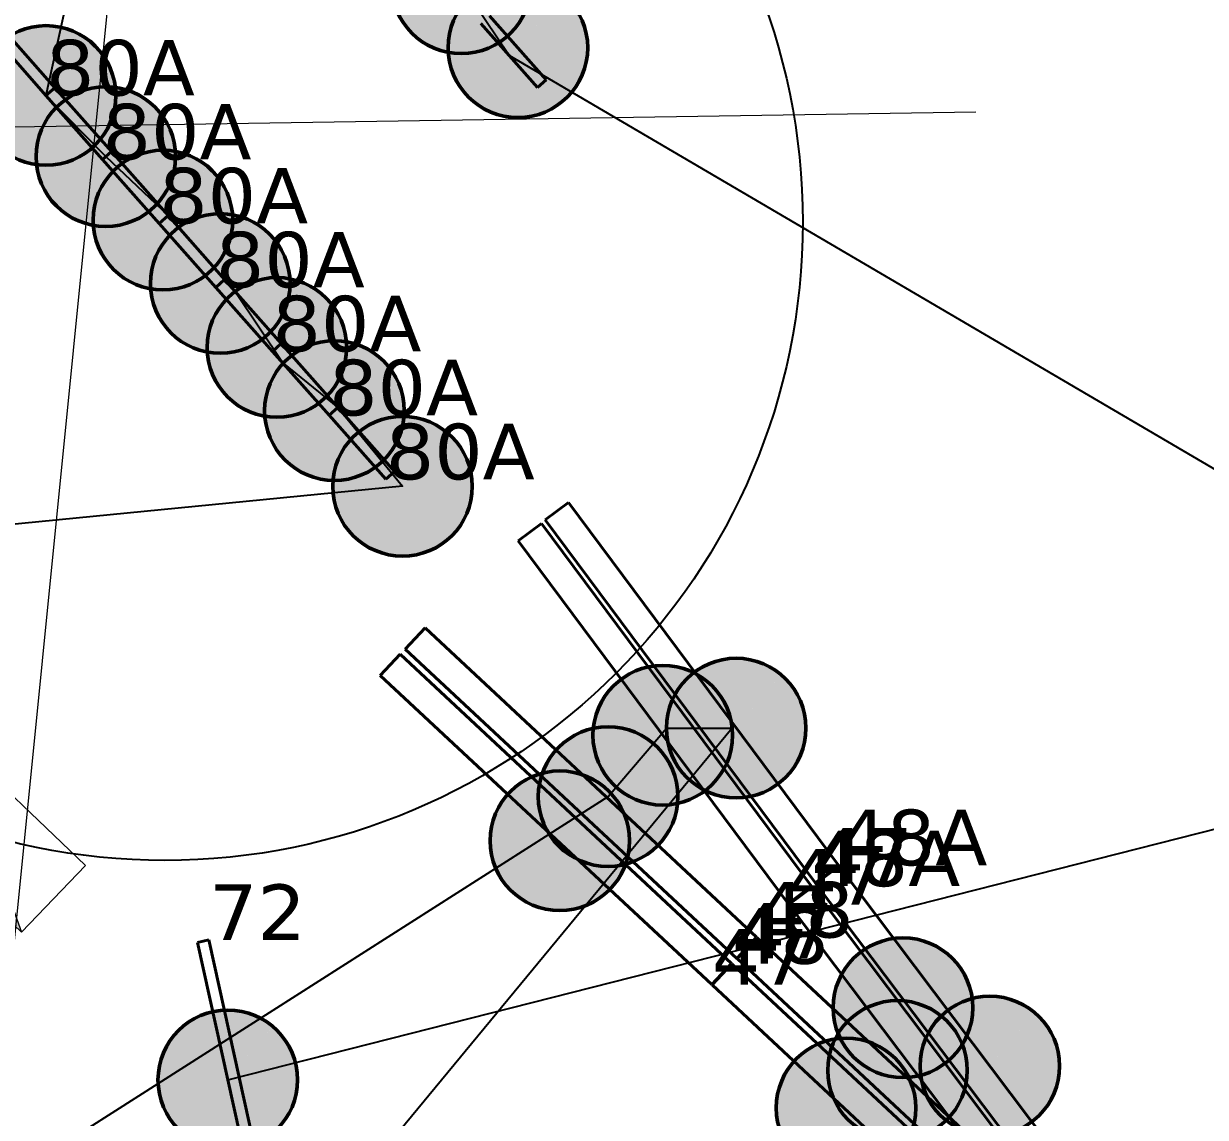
# Model space of a CAD drawing. Header units: millimetres. Extents: x -243740 to 150609, y -473655 to -165121.
# Drawn here: x 21132 to 24965, y -319092 to -315546 of the extents above; entities that cross this region are included whole.
import ezdxf

# ---------------------------------------------------------------- set-up
doc = ezdxf.new("R2010")
doc.units = ezdxf.units.MM
for name, color, linetype, lineweight in [('0_Авт.', 255, 'Continuous', 5), ('_освещение_dali', 3, 'Continuous', 50), ('DLX_FL1_LUM 122', 1, 'Continuous', 40), ('DLX_FL1_LUM 222', 5, 'Continuous', 40), ('DLX_LUM 19', 5, 'Continuous', 40), ('DLX_LUM 4', 5, 'Continuous', 40), ('DLX_LUM 9', 5, 'Continuous', 40)]:
    doc.layers.add(name, color=color, linetype=linetype, lineweight=lineweight)
doc.layers.add('_Гр.ЩД-1C.10.4.I9.7', color=6, linetype='Continuous')
doc.layers.add('_Гр.ЩД-1C.10.4.I9.8', color=6, linetype='Continuous')
doc.layers.add('DLX_LUM 20', color=7, linetype='Continuous', lineweight=40, true_color=0xf74408)
doc.styles.add('TableTextStyle', font='')
doc.styles.get('TableTextStyle').set_extended_font_data('VERDANA.TTF')
doc.linetypes.add('Truba', pattern='A,3e-05,[4,MSH_7,S=1,R=0,X=0,Y=0],-3.022072', length=3.022102)

# ---------------------------------------------------------------- blocks, each defined once
blk = doc.blocks.new('*U415')
h = blk.add_hatch(color=0)
h.dxf.hatch_style = 1
h.paths.add_polyline_path([(315.6934797722229, 113.3032516272378), (98.77348656154344, 320.5367347941208), (-315.6934797722229, -113.3032516272378)])
at = {"color": 0}
blk.add_line((315.6934797722229, 113.3032516272378), (-315.6934797722229, -113.3032516272378), dxfattribs=at)
blk.add_lwpolyline([(315.6934797722229, 113.3032516272378), (-98.77348656154344, -320.5367347941208), (-315.6934797722229, -113.3032516272378), (98.77348656154344, 320.5367347941208)], close=True, dxfattribs=at)
blk = doc.blocks.new('A$Caabd1818')
at = {"layer": 'DLX_FL1_LUM 122'}
for points in [[(19729.88510131836, 79190.73486328125, 0), (19804.93545532227, 79247.32971191406, 0)], [(19804.93545532227, 79247.32971191406, 0), (19729.88510131836, 79190.73486328125, 0)], [(19804.93545532227, 79247.32971191406, 0), (19729.88510131836, 79190.73486328125, 0)], [(19729.88510131836, 79190.73486328125, 0), (19804.93545532227, 79247.32971191406, 0)], [(19804.93545532227, 79247.32971191406, 0), (19804.93545532227, 79247.32971191406, 0)], [(19804.93545532227, 79247.32971191406, 0), (20983.79898071289, 77683.99047851562, 0)], [(20983.79898071289, 77683.99047851562, 0), (19804.93545532227, 79247.32971191406, 0)], [(19804.93545532227, 79247.32971191406, 0), (19804.93545532227, 79247.32971191406, 0)], [(20983.79898071289, 77683.99047851562, 0), (19804.93545532227, 79247.32971191406, 0)], [(19804.93545532227, 79247.32971191406, 0), (20983.79898071289, 77683.99047851562, 0)], [(19642.11654663086, 79122.9248046875, 0), (19717.16690063477, 79179.51965332031, 0)], [(19717.16690063477, 79179.51965332031, 0), (19642.11654663086, 79122.9248046875, 0)], [(19717.16690063477, 79179.51965332031, 0), (19642.11654663086, 79122.9248046875, 0)], [(19642.11654663086, 79122.9248046875, 0), (19717.16690063477, 79179.51965332031, 0)], [(19717.16690063477, 79179.51965332031, 0), (19717.16690063477, 79179.51965332031, 0)], [(19717.16690063477, 79179.51965332031, 0), (20896.03042602539, 77616.18041992188, 0)], [(20896.03042602539, 77616.18041992188, 0), (19717.16690063477, 79179.51965332031, 0)], [(19717.16690063477, 79179.51965332031, 0), (19717.16690063477, 79179.51965332031, 0)], [(20896.03042602539, 77616.18041992188, 0), (19717.16690063477, 79179.51965332031, 0)], [(19717.16690063477, 79179.51965332031, 0), (20896.03042602539, 77616.18041992188, 0)], [(20908.74862670898, 77627.39562988281, 0), (19729.88510131836, 79190.73486328125, 0)], [(19729.88510131836, 79190.73486328125, 0), (19729.88510131836, 79190.73486328125, 0)], [(19729.88510131836, 79190.73486328125, 0), (20908.74862670898, 77627.39562988281, 0)], [(19729.88510131836, 79190.73486328125, 0), (19729.88510131836, 79190.73486328125, 0)], [(19729.88510131836, 79190.73486328125, 0), (20908.74862670898, 77627.39562988281, 0)], [(20908.74862670898, 77627.39562988281, 0), (19729.88510131836, 79190.73486328125, 0)], [(20820.98007202148, 77559.58557128906, 0), (19642.11654663086, 79122.9248046875, 0)], [(19642.11654663086, 79122.9248046875, 0), (19642.11654663086, 79122.9248046875, 0)], [(19642.11654663086, 79122.9248046875, 0), (20820.98007202148, 77559.58557128906, 0)], [(19642.11654663086, 79122.9248046875, 0), (19642.11654663086, 79122.9248046875, 0)], [(19642.11654663086, 79122.9248046875, 0), (20820.98007202148, 77559.58557128906, 0)], [(20820.98007202148, 77559.58557128906, 0), (19642.11654663086, 79122.9248046875, 0)]]:
    blk.add_polyline3d(points, dxfattribs=at)
at = {"layer": 'DLX_FL1_LUM 222'}
for points in [[(19476.33743286133, 78944.4351196289, 0), (19540.48156738281, 79013.14544677734, 0)], [(19540.48156738281, 79013.14544677734, 0), (19476.33743286133, 78944.4351196289, 0)], [(19540.48156738281, 79013.14544677734, 0), (19476.33743286133, 78944.4351196289, 0)], [(19476.33743286133, 78944.4351196289, 0), (19540.48156738281, 79013.14544677734, 0)], [(19540.48156738281, 79013.14544677734, 0), (19540.48156738281, 79013.14544677734, 0)], [(19540.48156738281, 79013.14544677734, 0), (20971.78268432617, 77677.05535888672, 0)], [(20971.78268432617, 77677.05535888672, 0), (19540.48156738281, 79013.14544677734, 0)], [(19540.48156738281, 79013.14544677734, 0), (19540.48156738281, 79013.14544677734, 0)], [(20971.78268432617, 77677.05535888672, 0), (19540.48156738281, 79013.14544677734, 0)], [(19540.48156738281, 79013.14544677734, 0), (20971.78268432617, 77677.05535888672, 0)], [(19395.34378051758, 78859.43603515625, 0), (19459.48791503906, 78928.14636230469, 0)], [(19459.48791503906, 78928.14636230469, 0), (19395.34378051758, 78859.43603515625, 0)], [(19459.48791503906, 78928.14636230469, 0), (19395.34378051758, 78859.43603515625, 0)], [(19395.34378051758, 78859.43603515625, 0), (19459.48791503906, 78928.14636230469, 0)], [(19459.48791503906, 78928.14636230469, 0), (19459.48791503906, 78928.14636230469, 0)], [(19459.48791503906, 78928.14636230469, 0), (20890.78903198242, 77592.05627441406, 0)], [(20890.78903198242, 77592.05627441406, 0), (19459.48791503906, 78928.14636230469, 0)], [(19459.48791503906, 78928.14636230469, 0), (19459.48791503906, 78928.14636230469, 0)], [(20890.78903198242, 77592.05627441406, 0), (19459.48791503906, 78928.14636230469, 0)], [(19459.48791503906, 78928.14636230469, 0), (20890.78903198242, 77592.05627441406, 0)], [(20907.63854980469, 77608.34503173828, 0), (19476.33743286133, 78944.4351196289, 0)], [(19476.33743286133, 78944.4351196289, 0), (19476.33743286133, 78944.4351196289, 0)], [(19476.33743286133, 78944.4351196289, 0), (20907.63854980469, 77608.34503173828, 0)], [(19476.33743286133, 78944.4351196289, 0), (19476.33743286133, 78944.4351196289, 0)], [(19476.33743286133, 78944.4351196289, 0), (20907.63854980469, 77608.34503173828, 0)], [(20907.63854980469, 77608.34503173828, 0), (19476.33743286133, 78944.4351196289, 0)], [(20826.64489746094, 77523.34594726562, 0), (19395.34378051758, 78859.43603515625, 0)], [(19395.34378051758, 78859.43603515625, 0), (19395.34378051758, 78859.43603515625, 0)], [(19395.34378051758, 78859.43603515625, 0), (20826.64489746094, 77523.34594726562, 0)], [(19395.34378051758, 78859.43603515625, 0), (19395.34378051758, 78859.43603515625, 0)], [(19395.34378051758, 78859.43603515625, 0), (20826.64489746094, 77523.34594726562, 0)], [(20826.64489746094, 77523.34594726562, 0), (19395.34378051758, 78859.43603515625, 0)]]:
    blk.add_polyline3d(points, dxfattribs=at)
at = {"layer": 'DLX_LUM 19'}
for points in [[(18829.00619506836, 81768.40209960938, 0), (18645.24459838867, 81975.67749023438, 0)], [(18645.24459838867, 81975.67749023438, 0), (18829.00619506836, 81768.40209960938, 0)], [(18645.24459838867, 81975.67749023438, 0), (18829.00619506836, 81768.40209960938, 0)], [(18829.00619506836, 81768.40209960938, 0), (18645.24459838867, 81975.67749023438, 0)], [(18673.67935180664, 82000.88500976562, 0), (18857.44094848633, 81793.60961914062, 0)], [(18857.44094848633, 81793.60961914062, 0), (18673.67935180664, 82000.88500976562, 0)], [(18857.44094848633, 81793.60961914062, 0), (18673.67935180664, 82000.88500976562, 0)], [(18673.67935180664, 82000.88500976562, 0), (18857.44094848633, 81793.60961914062, 0)], [(18857.44094848633, 81793.60961914062, 0), (18829.00619506836, 81768.40209960938, 0)], [(18829.00619506836, 81768.40209960938, 0), (18857.44094848633, 81793.60961914062, 0)], [(18829.00619506836, 81768.40209960938, 0), (18857.44094848633, 81793.60961914062, 0)], [(18857.44094848633, 81793.60961914062, 0), (18829.00619506836, 81768.40209960938, 0)], [(18857.44094848633, 81793.60961914062, 0), (18857.44094848633, 81793.60961914062, 0)], [(18857.44094848633, 81793.60961914062, 0), (18857.44094848633, 81793.60961914062, 0)], [(18829.00619506836, 81768.40209960938, 0), (18829.00619506836, 81768.40209960938, 0)], [(18829.00619506836, 81768.40209960938, 0), (18829.00619506836, 81768.40209960938, 0)]]:
    blk.add_polyline3d(points, dxfattribs=at)
at = {"layer": 'DLX_LUM 20'}
for points in [[(17079.83016967773, 81975.11291503906, 0), (17263.49639892578, 81767.76123046875, 0)], [(17263.49639892578, 81767.76123046875, 0), (17079.83016967773, 81975.11291503906, 0)], [(17263.49639892578, 81767.76123046875, 0), (17079.83016967773, 81975.11291503906, 0)], [(17079.83016967773, 81975.11291503906, 0), (17263.49639892578, 81767.76123046875, 0)], [(17235.05020141602, 81742.56896972656, 0), (17051.38397216797, 81949.92065429688, 0)], [(17051.38397216797, 81949.92065429688, 0), (17235.05020141602, 81742.56896972656, 0)], [(17051.38397216797, 81949.92065429688, 0), (17235.05020141602, 81742.56896972656, 0)], [(17235.05020141602, 81742.56896972656, 0), (17051.38397216797, 81949.92065429688, 0)], [(17235.03875732422, 81742.56134033203, 0), (17263.48495483398, 81767.75360107422, 0)], [(17263.48495483398, 81767.75360107422, 0), (17235.03875732422, 81742.56134033203, 0)], [(17263.48495483398, 81767.75360107422, 0), (17235.03875732422, 81742.56134033203, 0)], [(17235.03875732422, 81742.56134033203, 0), (17263.48495483398, 81767.75360107422, 0)], [(17263.49639892578, 81767.76123046875, 0), (17235.05020141602, 81742.56896972656, 0)], [(17235.05020141602, 81742.56896972656, 0), (17263.49639892578, 81767.76123046875, 0)], [(17235.05020141602, 81742.56896972656, 0), (17263.49639892578, 81767.76123046875, 0)], [(17263.49639892578, 81767.76123046875, 0), (17235.05020141602, 81742.56896972656, 0)], [(17263.48495483398, 81767.75360107422, 0), (17447.15118408203, 81560.4019165039, 0)], [(17447.15118408203, 81560.4019165039, 0), (17263.48495483398, 81767.75360107422, 0)], [(17263.48495483398, 81767.75360107422, 0), (17263.48495483398, 81767.75360107422, 0)], [(17263.48495483398, 81767.75360107422, 0), (17263.48495483398, 81767.75360107422, 0)], [(17447.15118408203, 81560.4019165039, 0), (17263.48495483398, 81767.75360107422, 0)], [(17263.48495483398, 81767.75360107422, 0), (17447.15118408203, 81560.4019165039, 0)], [(17263.49639892578, 81767.76123046875, 0), (17263.49639892578, 81767.76123046875, 0)], [(17263.49639892578, 81767.76123046875, 0), (17263.49639892578, 81767.76123046875, 0)], [(17418.70498657227, 81535.20965576172, 0), (17235.03875732422, 81742.56134033203, 0)], [(17235.03875732422, 81742.56134033203, 0), (17235.03875732422, 81742.56134033203, 0)], [(17235.03875732422, 81742.56134033203, 0), (17418.70498657227, 81535.20965576172, 0)], [(17235.03875732422, 81742.56134033203, 0), (17235.03875732422, 81742.56134033203, 0)], [(17235.03875732422, 81742.56134033203, 0), (17418.70498657227, 81535.20965576172, 0)], [(17418.70498657227, 81535.20965576172, 0), (17235.03875732422, 81742.56134033203, 0)], [(17235.05020141602, 81742.56896972656, 0), (17235.05020141602, 81742.56896972656, 0)], [(17235.05020141602, 81742.56896972656, 0), (17235.05020141602, 81742.56896972656, 0)], [(17418.69354248047, 81535.20965576172, 0), (17447.13973999023, 81560.4019165039, 0)], [(17447.13973999023, 81560.4019165039, 0), (17418.69354248047, 81535.20965576172, 0)], [(17447.13973999023, 81560.4019165039, 0), (17418.69354248047, 81535.20965576172, 0)], [(17418.69354248047, 81535.20965576172, 0), (17447.13973999023, 81560.4019165039, 0)], [(17447.15118408203, 81560.4019165039, 0), (17418.70498657227, 81535.20965576172, 0)], [(17418.70498657227, 81535.20965576172, 0), (17447.15118408203, 81560.4019165039, 0)], [(17418.70498657227, 81535.20965576172, 0), (17447.15118408203, 81560.4019165039, 0)], [(17447.15118408203, 81560.4019165039, 0), (17418.70498657227, 81535.20965576172, 0)], [(17447.13973999023, 81560.4019165039, 0), (17630.80596923828, 81353.0502319336, 0)], [(17630.80596923828, 81353.0502319336, 0), (17447.13973999023, 81560.4019165039, 0)], [(17447.13973999023, 81560.4019165039, 0), (17447.13973999023, 81560.4019165039, 0)], [(17447.13973999023, 81560.4019165039, 0), (17447.13973999023, 81560.4019165039, 0)], [(17630.80596923828, 81353.0502319336, 0), (17447.13973999023, 81560.4019165039, 0)], [(17447.13973999023, 81560.4019165039, 0), (17630.80596923828, 81353.0502319336, 0)], [(17447.15118408203, 81560.4019165039, 0), (17447.15118408203, 81560.4019165039, 0)], [(17447.15118408203, 81560.4019165039, 0), (17447.15118408203, 81560.4019165039, 0)], [(17602.35977172852, 81327.8579711914, 0), (17418.69354248047, 81535.20965576172, 0)], [(17418.69354248047, 81535.20965576172, 0), (17418.69354248047, 81535.20965576172, 0)], [(17418.69354248047, 81535.20965576172, 0), (17602.35977172852, 81327.8579711914, 0)], [(17418.69354248047, 81535.20965576172, 0), (17418.69354248047, 81535.20965576172, 0)], [(17418.69354248047, 81535.20965576172, 0), (17602.35977172852, 81327.8579711914, 0)], [(17602.35977172852, 81327.8579711914, 0), (17418.69354248047, 81535.20965576172, 0)], [(17418.70498657227, 81535.20965576172, 0), (17418.70498657227, 81535.20965576172, 0)], [(17418.70498657227, 81535.20965576172, 0), (17418.70498657227, 81535.20965576172, 0)], [(17630.80596923828, 81353.0502319336, 0), (17602.35977172852, 81327.8579711914, 0)], [(17602.35977172852, 81327.8579711914, 0), (17630.80596923828, 81353.0502319336, 0)], [(17602.35977172852, 81327.8579711914, 0), (17630.80596923828, 81353.0502319336, 0)], [(17630.80596923828, 81353.0502319336, 0), (17602.35977172852, 81327.8579711914, 0)], [(17602.35977172852, 81327.8579711914, 0), (17602.35977172852, 81327.8579711914, 0)], [(17602.35977172852, 81327.8579711914, 0), (17602.35977172852, 81327.8579711914, 0)], [(17602.37884521484, 81327.8579711914, 0), (17630.82504272461, 81353.0502319336, 0)], [(17630.82504272461, 81353.0502319336, 0), (17602.37884521484, 81327.8579711914, 0)], [(17630.82504272461, 81353.0502319336, 0), (17602.37884521484, 81327.8579711914, 0)], [(17602.37884521484, 81327.8579711914, 0), (17630.82504272461, 81353.0502319336, 0)], [(17786.04507446289, 81120.5062866211, 0), (17602.37884521484, 81327.8579711914, 0)], [(17602.37884521484, 81327.8579711914, 0), (17602.37884521484, 81327.8579711914, 0)], [(17602.37884521484, 81327.8579711914, 0), (17786.04507446289, 81120.5062866211, 0)], [(17602.37884521484, 81327.8579711914, 0), (17602.37884521484, 81327.8579711914, 0)], [(17602.37884521484, 81327.8579711914, 0), (17786.04507446289, 81120.5062866211, 0)], [(17786.04507446289, 81120.5062866211, 0), (17602.37884521484, 81327.8579711914, 0)], [(17630.80596923828, 81353.0502319336, 0), (17630.80596923828, 81353.0502319336, 0)], [(17630.80596923828, 81353.0502319336, 0), (17630.80596923828, 81353.0502319336, 0)], [(17630.82504272461, 81353.0502319336, 0), (17814.49127197266, 81145.69854736328, 0)], [(17814.49127197266, 81145.69854736328, 0), (17630.82504272461, 81353.0502319336, 0)], [(17630.82504272461, 81353.0502319336, 0), (17630.82504272461, 81353.0502319336, 0)], [(17630.82504272461, 81353.0502319336, 0), (17630.82504272461, 81353.0502319336, 0)], [(17814.49127197266, 81145.69854736328, 0), (17630.82504272461, 81353.0502319336, 0)], [(17630.82504272461, 81353.0502319336, 0), (17814.49127197266, 81145.69854736328, 0)], [(17786.03363037109, 81120.49865722656, 0), (17814.47982788086, 81145.69091796875, 0)], [(17814.47982788086, 81145.69091796875, 0), (17786.03363037109, 81120.49865722656, 0)], [(17814.47982788086, 81145.69091796875, 0), (17786.03363037109, 81120.49865722656, 0)], [(17786.03363037109, 81120.49865722656, 0), (17814.47982788086, 81145.69091796875, 0)], [(17814.49127197266, 81145.69854736328, 0), (17786.04507446289, 81120.5062866211, 0)], [(17786.04507446289, 81120.5062866211, 0), (17814.49127197266, 81145.69854736328, 0)], [(17786.04507446289, 81120.5062866211, 0), (17814.49127197266, 81145.69854736328, 0)], [(17814.49127197266, 81145.69854736328, 0), (17786.04507446289, 81120.5062866211, 0)], [(17814.47982788086, 81145.69091796875, 0), (17998.14605712891, 80938.33923339844, 0)], [(17998.14605712891, 80938.33923339844, 0), (17814.47982788086, 81145.69091796875, 0)], [(17814.47982788086, 81145.69091796875, 0), (17814.47982788086, 81145.69091796875, 0)], [(17814.47982788086, 81145.69091796875, 0), (17814.47982788086, 81145.69091796875, 0)], [(17998.14605712891, 80938.33923339844, 0), (17814.47982788086, 81145.69091796875, 0)], [(17814.47982788086, 81145.69091796875, 0), (17998.14605712891, 80938.33923339844, 0)], [(17814.49127197266, 81145.69854736328, 0), (17814.49127197266, 81145.69854736328, 0)], [(17814.49127197266, 81145.69854736328, 0), (17814.49127197266, 81145.69854736328, 0)], [(17969.69985961914, 80913.14697265625, 0), (17786.03363037109, 81120.49865722656, 0)], [(17786.03363037109, 81120.49865722656, 0), (17786.03363037109, 81120.49865722656, 0)], [(17786.03363037109, 81120.49865722656, 0), (17969.69985961914, 80913.14697265625, 0)], [(17786.03363037109, 81120.49865722656, 0), (17786.03363037109, 81120.49865722656, 0)], [(17786.03363037109, 81120.49865722656, 0), (17969.69985961914, 80913.14697265625, 0)], [(17969.69985961914, 80913.14697265625, 0), (17786.03363037109, 81120.49865722656, 0)], [(17786.04507446289, 81120.5062866211, 0), (17786.04507446289, 81120.5062866211, 0)], [(17786.04507446289, 81120.5062866211, 0), (17786.04507446289, 81120.5062866211, 0)], [(17998.14605712891, 80938.33923339844, 0), (17969.69985961914, 80913.14697265625, 0)], [(17969.69985961914, 80913.14697265625, 0), (17998.14605712891, 80938.33923339844, 0)], [(17969.69985961914, 80913.14697265625, 0), (17998.14605712891, 80938.33923339844, 0)], [(17998.14605712891, 80938.33923339844, 0), (17969.69985961914, 80913.14697265625, 0)], [(17969.69985961914, 80913.14697265625, 0), (17969.69985961914, 80913.14697265625, 0)], [(17969.69985961914, 80913.14697265625, 0), (17969.69985961914, 80913.14697265625, 0)], [(17969.71893310547, 80913.14697265625, 0), (17998.16513061523, 80938.33923339844, 0)], [(17998.16513061523, 80938.33923339844, 0), (17969.71893310547, 80913.14697265625, 0)], [(17998.16513061523, 80938.33923339844, 0), (17969.71893310547, 80913.14697265625, 0)], [(17969.71893310547, 80913.14697265625, 0), (17998.16513061523, 80938.33923339844, 0)], [(18153.38516235352, 80705.79528808594, 0), (17969.71893310547, 80913.14697265625, 0)], [(17969.71893310547, 80913.14697265625, 0), (17969.71893310547, 80913.14697265625, 0)], [(17969.71893310547, 80913.14697265625, 0), (18153.38516235352, 80705.79528808594, 0)], [(17969.71893310547, 80913.14697265625, 0), (17969.71893310547, 80913.14697265625, 0)], [(17969.71893310547, 80913.14697265625, 0), (18153.38516235352, 80705.79528808594, 0)], [(18153.38516235352, 80705.79528808594, 0), (17969.71893310547, 80913.14697265625, 0)], [(17998.14605712891, 80938.33923339844, 0), (17998.14605712891, 80938.33923339844, 0)], [(17998.14605712891, 80938.33923339844, 0), (17998.14605712891, 80938.33923339844, 0)], [(17998.16513061523, 80938.33923339844, 0), (18181.83135986328, 80730.98754882812, 0)], [(18181.83135986328, 80730.98754882812, 0), (17998.16513061523, 80938.33923339844, 0)], [(17998.16513061523, 80938.33923339844, 0), (17998.16513061523, 80938.33923339844, 0)], [(17998.16513061523, 80938.33923339844, 0), (17998.16513061523, 80938.33923339844, 0)], [(18181.83135986328, 80730.98754882812, 0), (17998.16513061523, 80938.33923339844, 0)], [(17998.16513061523, 80938.33923339844, 0), (18181.83135986328, 80730.98754882812, 0)], [(18153.37371826172, 80705.7876586914, 0), (18181.81991577148, 80730.9799194336, 0)], [(18181.81991577148, 80730.9799194336, 0), (18153.37371826172, 80705.7876586914, 0)], [(18181.81991577148, 80730.9799194336, 0), (18153.37371826172, 80705.7876586914, 0)], [(18153.37371826172, 80705.7876586914, 0), (18181.81991577148, 80730.9799194336, 0)], [(18181.83135986328, 80730.98754882812, 0), (18153.38516235352, 80705.79528808594, 0)], [(18153.38516235352, 80705.79528808594, 0), (18181.83135986328, 80730.98754882812, 0)], [(18153.38516235352, 80705.79528808594, 0), (18181.83135986328, 80730.98754882812, 0)], [(18181.83135986328, 80730.98754882812, 0), (18153.38516235352, 80705.79528808594, 0)], [(18181.81991577148, 80730.9799194336, 0), (18365.48614501953, 80523.62823486328, 0)], [(18365.48614501953, 80523.62823486328, 0), (18181.81991577148, 80730.9799194336, 0)], [(18181.81991577148, 80730.9799194336, 0), (18181.81991577148, 80730.9799194336, 0)], [(18181.81991577148, 80730.9799194336, 0), (18181.81991577148, 80730.9799194336, 0)], [(18365.48614501953, 80523.62823486328, 0), (18181.81991577148, 80730.9799194336, 0)], [(18181.81991577148, 80730.9799194336, 0), (18365.48614501953, 80523.62823486328, 0)], [(18181.83135986328, 80730.98754882812, 0), (18181.83135986328, 80730.98754882812, 0)], [(18181.83135986328, 80730.98754882812, 0), (18181.83135986328, 80730.98754882812, 0)], [(18337.03994750977, 80498.4359741211, 0), (18153.37371826172, 80705.7876586914, 0)], [(18153.37371826172, 80705.7876586914, 0), (18153.37371826172, 80705.7876586914, 0)], [(18153.37371826172, 80705.7876586914, 0), (18337.03994750977, 80498.4359741211, 0)], [(18153.37371826172, 80705.7876586914, 0), (18153.37371826172, 80705.7876586914, 0)], [(18153.37371826172, 80705.7876586914, 0), (18337.03994750977, 80498.4359741211, 0)], [(18337.03994750977, 80498.4359741211, 0), (18153.37371826172, 80705.7876586914, 0)], [(18153.38516235352, 80705.79528808594, 0), (18153.38516235352, 80705.79528808594, 0)], [(18153.38516235352, 80705.79528808594, 0), (18153.38516235352, 80705.79528808594, 0)], [(18365.48614501953, 80523.62823486328, 0), (18337.03994750977, 80498.4359741211, 0)], [(18337.03994750977, 80498.4359741211, 0), (18365.48614501953, 80523.62823486328, 0)], [(18337.03994750977, 80498.4359741211, 0), (18365.48614501953, 80523.62823486328, 0)], [(18365.48614501953, 80523.62823486328, 0), (18337.03994750977, 80498.4359741211, 0)], [(18365.48614501953, 80523.62823486328, 0), (18365.48614501953, 80523.62823486328, 0)], [(18365.48614501953, 80523.62823486328, 0), (18365.48614501953, 80523.62823486328, 0)], [(18337.03994750977, 80498.4359741211, 0), (18337.03994750977, 80498.4359741211, 0)], [(18337.03994750977, 80498.4359741211, 0), (18337.03994750977, 80498.4359741211, 0)]]:
    blk.add_polyline3d(points, dxfattribs=at)
at = {"layer": 'DLX_LUM 4'}
for points in [[(18854.10690307617, 80366.73736572266, 0), (18929.49676513672, 80422.88208007812, 0)], [(18929.49676513672, 80422.88208007812, 0), (18854.10690307617, 80366.73736572266, 0)], [(18929.49676513672, 80422.88208007812, 0), (18854.10690307617, 80366.73736572266, 0)], [(18854.10690307617, 80366.73736572266, 0), (18929.49676513672, 80422.88208007812, 0)], [(18929.49676513672, 80422.88208007812, 0), (19807.51419067383, 79243.90411376953, 0)], [(19807.51419067383, 79243.90411376953, 0), (18929.49676513672, 80422.88208007812, 0)], [(18929.49676513672, 80422.88208007812, 0), (18929.49676513672, 80422.88208007812, 0)], [(18929.49676513672, 80422.88208007812, 0), (18929.49676513672, 80422.88208007812, 0)], [(19807.51419067383, 79243.90411376953, 0), (18929.49676513672, 80422.88208007812, 0)], [(18929.49676513672, 80422.88208007812, 0), (19807.51419067383, 79243.90411376953, 0)], [(19732.12432861328, 79187.75939941406, 0), (18854.10690307617, 80366.73736572266, 0)], [(18854.10690307617, 80366.73736572266, 0), (18854.10690307617, 80366.73736572266, 0)], [(18854.10690307617, 80366.73736572266, 0), (19732.12432861328, 79187.75939941406, 0)], [(18854.10690307617, 80366.73736572266, 0), (18854.10690307617, 80366.73736572266, 0)], [(18854.10690307617, 80366.73736572266, 0), (19732.12432861328, 79187.75939941406, 0)], [(19732.12432861328, 79187.75939941406, 0), (18854.10690307617, 80366.73736572266, 0)], [(18766.33834838867, 80298.9273071289, 0), (18841.72821044922, 80355.07202148438, 0)], [(18841.72821044922, 80355.07202148438, 0), (18766.33834838867, 80298.9273071289, 0)], [(18841.72821044922, 80355.07202148438, 0), (18766.33834838867, 80298.9273071289, 0)], [(18766.33834838867, 80298.9273071289, 0), (18841.72821044922, 80355.07202148438, 0)], [(18841.72821044922, 80355.07202148438, 0), (19719.74563598633, 79176.09405517578, 0)], [(19719.74563598633, 79176.09405517578, 0), (18841.72821044922, 80355.07202148438, 0)], [(18841.72821044922, 80355.07202148438, 0), (18841.72821044922, 80355.07202148438, 0)], [(18841.72821044922, 80355.07202148438, 0), (18841.72821044922, 80355.07202148438, 0)], [(19719.74563598633, 79176.09405517578, 0), (18841.72821044922, 80355.07202148438, 0)], [(18841.72821044922, 80355.07202148438, 0), (19719.74563598633, 79176.09405517578, 0)], [(19644.35577392578, 79119.94934082031, 0), (18766.33834838867, 80298.9273071289, 0)], [(18766.33834838867, 80298.9273071289, 0), (18766.33834838867, 80298.9273071289, 0)], [(18766.33834838867, 80298.9273071289, 0), (19644.35577392578, 79119.94934082031, 0)], [(18766.33834838867, 80298.9273071289, 0), (18766.33834838867, 80298.9273071289, 0)], [(18766.33834838867, 80298.9273071289, 0), (19644.35577392578, 79119.94934082031, 0)], [(19644.35577392578, 79119.94934082031, 0), (18766.33834838867, 80298.9273071289, 0)], [(18400.34103393555, 79947.83782958984, 0), (18464.44702148438, 80016.58630371094, 0)], [(18464.44702148438, 80016.58630371094, 0), (18400.34103393555, 79947.83782958984, 0)], [(18464.44702148438, 80016.58630371094, 0), (18400.34103393555, 79947.83782958984, 0)], [(18400.34103393555, 79947.83782958984, 0), (18464.44702148438, 80016.58630371094, 0)], [(18464.44702148438, 80016.58630371094, 0), (19539.5393371582, 79014.04571533203, 0)], [(19539.5393371582, 79014.04571533203, 0), (18464.44702148438, 80016.58630371094, 0)], [(18464.44702148438, 80016.58630371094, 0), (18464.44702148438, 80016.58630371094, 0)], [(18464.44702148438, 80016.58630371094, 0), (18464.44702148438, 80016.58630371094, 0)], [(19539.5393371582, 79014.04571533203, 0), (18464.44702148438, 80016.58630371094, 0)], [(18464.44702148438, 80016.58630371094, 0), (19539.5393371582, 79014.04571533203, 0)], [(19475.43334960938, 78945.29724121094, 0), (18400.34103393555, 79947.83782958984, 0)], [(18400.34103393555, 79947.83782958984, 0), (18400.34103393555, 79947.83782958984, 0)], [(18400.34103393555, 79947.83782958984, 0), (19475.43334960938, 78945.29724121094, 0)], [(18400.34103393555, 79947.83782958984, 0), (18400.34103393555, 79947.83782958984, 0)], [(18400.34103393555, 79947.83782958984, 0), (19475.43334960938, 78945.29724121094, 0)], [(19475.43334960938, 78945.29724121094, 0), (18400.34103393555, 79947.83782958984, 0)], [(18319.31686401367, 79862.83111572266, 0), (18383.4228515625, 79931.57958984375, 0)], [(18383.4228515625, 79931.57958984375, 0), (18319.31686401367, 79862.83111572266, 0)], [(18383.4228515625, 79931.57958984375, 0), (18319.31686401367, 79862.83111572266, 0)], [(18319.31686401367, 79862.83111572266, 0), (18383.4228515625, 79931.57958984375, 0)], [(18383.4228515625, 79931.57958984375, 0), (19458.51516723633, 78929.03900146484, 0)], [(19458.51516723633, 78929.03900146484, 0), (18383.4228515625, 79931.57958984375, 0)], [(18383.4228515625, 79931.57958984375, 0), (18383.4228515625, 79931.57958984375, 0)], [(18383.4228515625, 79931.57958984375, 0), (18383.4228515625, 79931.57958984375, 0)], [(19458.51516723633, 78929.03900146484, 0), (18383.4228515625, 79931.57958984375, 0)], [(18383.4228515625, 79931.57958984375, 0), (19458.51516723633, 78929.03900146484, 0)], [(19394.4091796875, 78860.29052734375, 0), (18319.31686401367, 79862.83111572266, 0)], [(18319.31686401367, 79862.83111572266, 0), (18319.31686401367, 79862.83111572266, 0)], [(18319.31686401367, 79862.83111572266, 0), (19394.4091796875, 78860.29052734375, 0)], [(18319.31686401367, 79862.83111572266, 0), (18319.31686401367, 79862.83111572266, 0)], [(18319.31686401367, 79862.83111572266, 0), (19394.4091796875, 78860.29052734375, 0)], [(19394.4091796875, 78860.29052734375, 0), (18319.31686401367, 79862.83111572266, 0)], [(19807.51419067383, 79243.90411376953, 0), (19732.12432861328, 79187.75939941406, 0)], [(19732.12432861328, 79187.75939941406, 0), (19807.51419067383, 79243.90411376953, 0)], [(19732.12432861328, 79187.75939941406, 0), (19807.51419067383, 79243.90411376953, 0)], [(19807.51419067383, 79243.90411376953, 0), (19732.12432861328, 79187.75939941406, 0)], [(19807.51419067383, 79243.90411376953, 0), (19807.51419067383, 79243.90411376953, 0)], [(19807.51419067383, 79243.90411376953, 0), (19807.51419067383, 79243.90411376953, 0)], [(19732.12432861328, 79187.75939941406, 0), (19732.12432861328, 79187.75939941406, 0)], [(19732.12432861328, 79187.75939941406, 0), (19732.12432861328, 79187.75939941406, 0)], [(19719.74563598633, 79176.09405517578, 0), (19644.35577392578, 79119.94934082031, 0)], [(19644.35577392578, 79119.94934082031, 0), (19719.74563598633, 79176.09405517578, 0)], [(19644.35577392578, 79119.94934082031, 0), (19719.74563598633, 79176.09405517578, 0)], [(19719.74563598633, 79176.09405517578, 0), (19644.35577392578, 79119.94934082031, 0)], [(19719.74563598633, 79176.09405517578, 0), (19719.74563598633, 79176.09405517578, 0)], [(19719.74563598633, 79176.09405517578, 0), (19719.74563598633, 79176.09405517578, 0)], [(19644.35577392578, 79119.94934082031, 0), (19644.35577392578, 79119.94934082031, 0)], [(19644.35577392578, 79119.94934082031, 0), (19644.35577392578, 79119.94934082031, 0)], [(19539.5393371582, 79014.04571533203, 0), (19475.43334960938, 78945.29724121094, 0)], [(19475.43334960938, 78945.29724121094, 0), (19539.5393371582, 79014.04571533203, 0)], [(19475.43334960938, 78945.29724121094, 0), (19539.5393371582, 79014.04571533203, 0)], [(19539.5393371582, 79014.04571533203, 0), (19475.43334960938, 78945.29724121094, 0)], [(19539.5393371582, 79014.04571533203, 0), (19539.5393371582, 79014.04571533203, 0)], [(19539.5393371582, 79014.04571533203, 0), (19539.5393371582, 79014.04571533203, 0)], [(19458.51516723633, 78929.03900146484, 0), (19394.4091796875, 78860.29052734375, 0)], [(19394.4091796875, 78860.29052734375, 0), (19458.51516723633, 78929.03900146484, 0)], [(19394.4091796875, 78860.29052734375, 0), (19458.51516723633, 78929.03900146484, 0)], [(19458.51516723633, 78929.03900146484, 0), (19394.4091796875, 78860.29052734375, 0)], [(19458.51516723633, 78929.03900146484, 0), (19458.51516723633, 78929.03900146484, 0)], [(19458.51516723633, 78929.03900146484, 0), (19458.51516723633, 78929.03900146484, 0)], [(19475.43334960938, 78945.29724121094, 0), (19475.43334960938, 78945.29724121094, 0)], [(19475.43334960938, 78945.29724121094, 0), (19475.43334960938, 78945.29724121094, 0)], [(19394.4091796875, 78860.29052734375, 0), (19394.4091796875, 78860.29052734375, 0)], [(19394.4091796875, 78860.29052734375, 0), (19394.4091796875, 78860.29052734375, 0)]]:
    blk.add_polyline3d(points, dxfattribs=at)
at = {"layer": 'DLX_LUM 9'}
for points in [[(17726.58920288086, 78996.87957763672, 0), (17763.69857788086, 79005.05065917969, 0)], [(17763.69857788086, 79005.05065917969, 0), (17726.58920288086, 78996.87957763672, 0)], [(17763.69857788086, 79005.05065917969, 0), (17726.58920288086, 78996.87957763672, 0)], [(17726.58920288086, 78996.87957763672, 0), (17763.69857788086, 79005.05065917969, 0)], [(17922.70278930664, 78106.21643066406, 0), (17726.58920288086, 78996.87957763672, 0)], [(17726.58920288086, 78996.87957763672, 0), (17726.58920288086, 78996.87957763672, 0)], [(17726.58920288086, 78996.87957763672, 0), (17922.70278930664, 78106.21643066406, 0)], [(17726.58920288086, 78996.87957763672, 0), (17726.58920288086, 78996.87957763672, 0)], [(17726.58920288086, 78996.87957763672, 0), (17922.70278930664, 78106.21643066406, 0)], [(17922.70278930664, 78106.21643066406, 0), (17726.58920288086, 78996.87957763672, 0)], [(17763.69857788086, 79005.05065917969, 0), (17763.69857788086, 79005.05065917969, 0)], [(17763.69857788086, 79005.05065917969, 0), (17959.81216430664, 78114.38751220703, 0)], [(17959.81216430664, 78114.38751220703, 0), (17763.69857788086, 79005.05065917969, 0)], [(17763.69857788086, 79005.05065917969, 0), (17763.69857788086, 79005.05065917969, 0)], [(17959.81216430664, 78114.38751220703, 0), (17763.69857788086, 79005.05065917969, 0)], [(17763.69857788086, 79005.05065917969, 0), (17959.81216430664, 78114.38751220703, 0)]]:
    blk.add_polyline3d(points, dxfattribs=at)
blk = doc.blocks.new('A$Cab2378fa')
at = {"lineweight": 25, "true_color": 0xfff5f5}
h = blk.add_hatch(color=7, dxfattribs=at)
h.dxf.hatch_style = 1
h.paths.add_polyline_path([(0, 0), (-141.563621815294, -170.2577550872229, 0.1749231821694599), (2.967164162546396, -222.4173093796708, 0.1978084390242711), (162.3200226016343, -156.8074341095053)])
h.paths.add_polyline_path([(-163.1532956101, 157.6124081457965), (-0.005006659775972366, 0.004836623556911945), (147.8183996863663, 177.8018198814243, 0.1753976429270719), (2.967164162546396, 230.2278007939458, 0.2090141411030591)])
at = {"lineweight": 25}
h = blk.add_hatch(color=0, dxfattribs=at)
h.paths.add_polyline_path([(162.3200226016343, -156.8074341095053, 0.442338187719691), (147.8289509192109, 177.7930304361507), (0, 0)])
h.paths.add_polyline_path([(-141.563621815294, -170.2577550872229), (0, 0), (-163.1532956101, 157.6124081457965, 0.4300962011212718)])
blk.add_circle((2.967164162546396, 3.905245705973357), 226.3225550869645)

msp = doc.modelspace()

# ---------------------------------------------------------------- linework, layer by layer
at = {"layer": '_Гр.ЩД-1C.10.4.I9.7', "ltscale": 100}
for points in [[(25260.8204525018, -317147.7658989173), (22706.80820244664, -315649.7498710047), (22551.46610039586, -315417.2669608484), (22274.87407517644, -315141.5524015013), (22119.73622568666, -314977.062957532), (21964.45071227779, -314812.416948572), (21788.01547783727, -314613.3881766687), (21520.22769793027, -314342.4698599907), (21204.72156304235, -315779.2283255944), (21398.71359354767, -315977.4353686866), (21600.50784844274, -316168.7394339929), (21818.29214518904, -316414.6295750496), (21973.76789713837, -316647.440684866), (22151.51416558141, -316790.8021170984), (22361.02606430092, -317046.1917030973), (20849.6457268607, -317193.7028128992), (20694.0289666068, -316961.4106376062), (20481.63425225133, -316779.5869071375), (20326.04800957555, -316547.28710245), (20142.0270134818, -316340.2329642664), (19958.03653496617, -316133.1711966883), (19774.0455816029, -315926.11748046), (15437.23940935147, -319331.6210189025)], [(21990.46527642125, -319860.9048087488), (21794.32880181188, -318970.2416617761), (25205.72292107457, -318104.0497977625)]]:
    msp.add_lwpolyline(points, dxfattribs=at)
at = {"layer": '_Гр.ЩД-1C.10.4.I9.8', "ltscale": 100}
msp.add_lwpolyline([(19479.32826775426, -320313.3012015711), (22836.70402844714, -318173.6769707277), (23027.56347059362, -318052.0440299402), (23216.74230956276, -317829.9938185705), (23429.98785020315, -317829.9938185705), (20739.23122185582, -321085.445519198)], dxfattribs=at)
at = {"layer": 'Defpoints', "color": 251, "lineweight": 0, "ltscale": 100, "true_color": 0x636466}
for points in [[(21092.84923074653, -318617.6909821425), (21594.72720429297, -313597.2243980691)], [(24220.49016044362, -315833.3907454729), (19016.17458042415, -315914.7139068511)]]:
    msp.add_lwpolyline(points, dxfattribs=at)
at = {"layer": 'Defpoints', "color": 3, "ltscale": 100}
msp.add_circle((21590.32671482756, -316190.2433113747), 2068.45974678034, dxfattribs=at)

# ---------------------------------------------------------------- block references
at = {"layer": '0_Авт.', "color": 1, "rotation": 89.99999999999999}
msp.add_blockref('*U415', (21011.89586075593, -318176.1797330933), dxfattribs=at)
at = {"layer": '_освещение_dali', "color": 5, "ltscale": 100}
for p in [(22548.49893623331, -315421.1722065544), (22732.27579170206, -315628.4475971794), (23201.8881148868, -317857.0771648624), (23440.09770048718, -317833.8990642764), (23024.59630643108, -318055.9492756462), (22868.11190932574, -318199.1164555928), (23963.19755500135, -318943.3840732123), (21791.36163764933, -318974.1469074821), (23796.2549271425, -319065.0430256857)]:
    msp.add_blockref('A$Cab2378fa', p, dxfattribs=at)
at = {"layer": '_освещение_dali', "color": 1, "ltscale": 100}
for p in [(21201.7543988798, -315783.1335713005), (21395.74642938512, -315981.3406143926), (21581.1040608997, -316187.201131463), (21766.98381477335, -316392.5924946403), (21950.6385999296, -316599.9518086052), (22137.17400790043, -316804.7794090959), (22358.05890013838, -317050.0969488033), (23981.03372422844, -318740.2396187113), (24262.60311536072, -318929.4367917046)]:
    msp.add_blockref('A$Cab2378fa', p, dxfattribs=at)
at = {"layer": 'Defpoints', "linetype": 'Truba', "ltscale": 100}
msp.add_blockref('A$Caabd1818', (3969.682805718126, -397521.7896659265), dxfattribs=at)

# ---------------------------------------------------------------- texts
at = {"layer": '_освещение_dali', "color": 73, "true_color": 0xa3d24a, "style": 'TableTextStyle'}
for s, p in [('80А', (21204.71842282258, -315779.2227367432)), ('80А', (21388.38351291925, -315986.5778433293)), ('80А', (21572.04860301592, -316193.9329499153)), ('80А', (21755.71369311259, -316401.2880565013)), ('80А', (21939.37878320925, -316608.6431630874)), ('80А', (22123.04387330592, -316815.9982696734)), ('80А', (22306.70896340258, -317023.3533762594)), ('72', (21733.38075752828, -318516.735396054))]:
    msp.add_text(s, height=180, dxfattribs=at).set_placement(p)
at = {"layer": '_освещение_dali', "color": 83, "true_color": 0x86cc5a, "style": 'TableTextStyle'}
for s, p in [('48А', (23774.59638721429, -318274.4571945937)), ('48А', (23686.82783252679, -318342.26669444)), ('47', (23701.78615044638, -318334.0254968603)), ('47', (23614.01759575888, -318401.8349967066)), ('48', (23510.1599488698, -318508.637605821)), ('48', (23429.15994886978, -318593.6376058209)), ('47', (23445.09445213261, -318576.4909118923)), ('47', (23364.09445213259, -318661.4909118923))]:
    msp.add_text(s, height=180, dxfattribs=at).set_placement(p)

doc.saveas('drawing.dxf')
